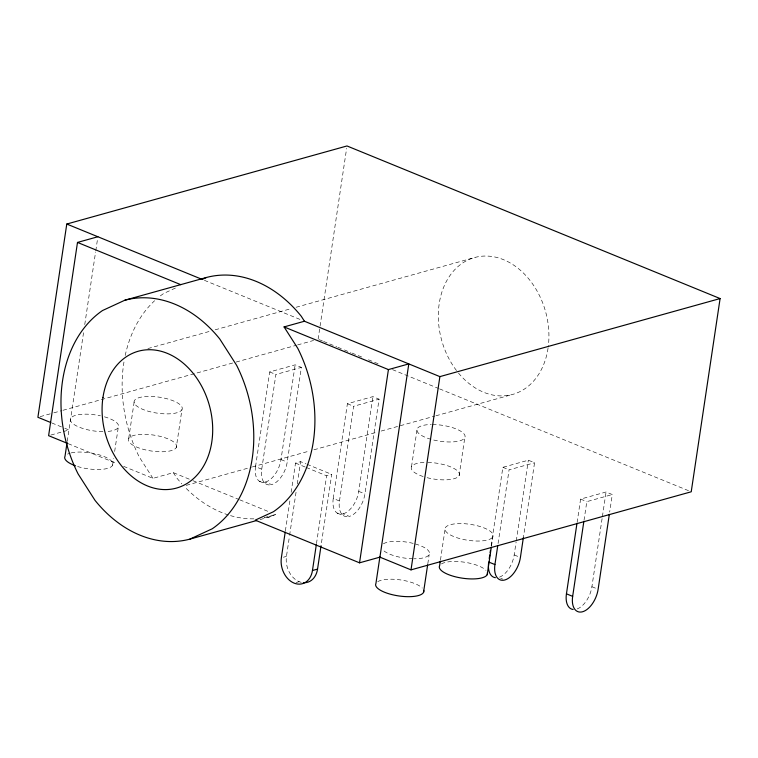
<?xml version="1.0" encoding="UTF-8"?>
<svg xmlns="http://www.w3.org/2000/svg" width="758" height="758" viewBox="0 0 758 758"><rect width="100%" height="100%" fill="white"/><g stroke="black" fill="none" stroke-linecap="round" stroke-linejoin="round"><path stroke-width="0.57" stroke-dasharray="3.79 2.84" d="M67.235 441.383L83.873 330.441M84.744 324.585L95.593 251.978M95.773 250.803L97.526 239.092M112.601 465.26L113.634 458.372M114.657 451.484L118.267 427.37M128.689 438.56L134.356 400.669M176.282 447.523A24.351 8.054 8.5 0 0 143.973 434.306A24.351 8.054 8.5 0 0 137.207 447.296A24.351 8.054 8.5 0 0 176.282 447.523L181.948 409.633A24.351 8.054 8.5 0 0 149.639 396.415A24.351 8.054 8.5 0 0 142.864 409.405A24.351 8.054 8.5 0 0 181.948 409.633M255.522 466.663L269.677 371.941L295.146 364.844L301.371 367.384L287.206 462.115A20.295 11.398 -67.8 0 1 271.639 484.608L265.423 482.06A20.295 11.398 -67.8 0 1 255.522 466.663L261.737 469.211A20.295 11.398 -67.8 0 0 271.639 484.608M261.737 469.211L275.893 374.48L301.371 367.384M265.423 482.06A20.295 11.398 -67.8 0 0 280.991 459.566L295.146 364.844M285.378 530.913L290.276 498.167M291.148 492.321L295.516 463.081L300.613 461.66L305.976 463.858M318.114 339.205L346.643 148.303M301.229 582.352A20.295 15.397 74.4 0 1 286.458 556.391L289.423 536.503M289.603 535.337L296.065 492.065M297.297 483.879L300.613 461.66M316.474 543.628L326.613 475.797L331.71 474.375L321.221 544.547M333.245 498.451L347.401 403.73L372.879 396.633L379.095 399.172L364.939 493.903A20.295 11.398 -67.8 0 1 349.372 516.397L343.156 513.848A20.295 11.398 -67.8 0 1 333.245 498.451L339.47 501A20.295 11.398 -67.8 0 0 349.372 516.397M339.47 501L353.626 406.269L379.095 399.172M343.156 513.848A20.295 11.398 -67.8 0 0 358.724 491.355L372.879 396.633M411.518 466.653L417.184 428.763M427.815 563.715L429.189 554.524M440.474 559.982L445.278 527.833M459.121 475.607L464.777 437.717M491.156 545.665L502.867 467.307L528.345 460.21L534.561 462.75L523.371 537.602M491.497 545.968L492.871 536.787A24.351 8.054 8.5 0 0 460.561 523.57A24.351 8.054 8.5 0 0 453.786 536.569A24.351 8.054 8.5 0 0 492.871 536.787M498.072 543.524L509.082 469.856L534.561 462.75M499.446 577.16A20.295 11.398 -67.8 0 0 514.18 554.932L516.103 542.074M516.283 540.899L528.345 460.21M577.103 522.489L580.6 499.096L606.068 491.999L612.293 494.548L609.669 512.086M584.02 520.348L586.815 501.644L612.293 494.548M577.179 608.949A20.295 11.398 -67.8 0 0 591.913 586.72L602.222 517.723M602.402 516.558L606.068 491.999M175.42 288.059L163.671 293.488A123.81 93.926 74.4 0 0 158.176 297.619M260.032 519.581L271.355 516.425L275.571 514.474L273.401 513.583M147.876 348.576L210.563 331.104M215.12 329.834L291.489 308.553M296.056 307.284L475.01 257.426M40.174 416.644L52.709 413.148M53.846 412.835L61.824 410.609M62.961 410.296L234.961 362.371M236.098 362.059L296.473 345.231M297.61 344.918L313.556 340.475M50.881 435.035L62.203 431.88M63.331 431.567L68.997 429.994L64.705 428.242M123.611 466.341L152.955 478.345L173.336 472.66L191.821 480.221M186.26 485.357L251.23 467.25M252.367 466.937L309.359 451.057M313.926 449.788L376.612 432.316M381.17 431.046L434.751 416.123M435.888 415.801L512.256 394.53M264.248 517.629L275.571 514.474M283.397 557.234L286.458 556.391M296.113 582.542L299.173 581.689M204.395 280.318L301.191 319.904M319.203 339.65L322.491 340.996M323.581 341.441L336.713 346.813M337.812 347.259L343.279 349.495M344.369 349.94L350.935 352.631M352.034 353.076L364.067 357.994M368.445 359.785L380.478 364.712M392.511 369.629L438.475 388.428M439.564 388.873L691.22 491.79M269.677 371.941L275.893 374.48M347.401 403.73L353.626 406.269M502.867 467.307L509.082 469.856M580.6 499.096L586.815 501.644M307.047 464.294L331.71 474.375M295.516 463.081L305.171 467.023M306.241 467.468L326.613 475.797M280.991 459.566L287.206 462.115M358.724 491.355L364.939 493.903M514.18 554.932L519.363 557.054M591.913 586.72L597.096 588.843M500.687 578.278L502.762 579.121M259.435 481.302L265.651 483.841M337.168 513.09L343.383 515.63M51.838 422.973L63.634 427.796M192.911 480.667L238.59 499.351M239.68 499.797L269.043 511.811M68.173 443.667L117.092 463.678M173.336 472.66L176.519 477.644A123.81 93.926 74.4 0 0 181.825 483.85M152.955 478.345L139.245 456.922A123.81 93.926 74.4 0 1 124.265 360.258M548.043 348.225A71.034 53.894 74.4 0 1 457.841 372.273M456.496 370.548A71.034 53.894 74.4 0 1 475.437 257.313A71.034 53.894 74.4 0 1 548.195 347.155M125.193 355.511A123.81 93.926 74.4 0 1 154.651 300.699M271.355 516.425A123.81 93.926 74.4 0 1 264.504 517.894M253.883 518.842A123.81 93.926 74.4 0 1 229.551 515.336M228.404 514.976A123.81 93.926 74.4 0 1 185.018 487.233M432.467 424.508A24.351 8.054 8.5 0 1 464.844 437.593A24.351 8.054 8.5 0 1 426.356 437.764A24.351 8.054 8.5 0 1 431.302 424.508M415.327 543.96A24.351 8.054 8.5 0 1 429.492 553.511A24.351 8.054 8.5 0 1 413.906 558.788M412.921 558.769A24.351 8.054 8.5 0 1 382.828 549.92M383.415 543.78A24.351 8.054 8.5 0 1 413.375 543.439M104.405 416.805A24.351 8.054 8.5 0 1 118.561 425.712A24.351 8.054 8.5 0 1 106.404 431.539M102.984 431.634A24.351 8.054 8.5 0 1 70.39 420.15A24.351 8.054 8.5 0 1 100.426 415.81M71.186 452.896A24.351 8.054 8.5 0 1 103.922 456.458A24.351 8.054 8.5 0 1 108.659 468.037A24.351 8.054 8.5 0 1 76.624 466.189M67.519 454.137A24.351 8.054 8.5 0 1 70.143 453.151M427.787 462.408A24.351 8.054 8.5 0 1 459.405 474.764A24.351 8.054 8.5 0 1 425.38 477.218M423.144 476.536A24.351 8.054 8.5 0 1 411.291 467.26A24.351 8.054 8.5 0 1 426.801 462.399M441.431 563.933A24.351 8.054 8.5 0 1 464.18 562.171A24.351 8.054 8.5 0 1 485.973 570.329M377.749 581.67A24.351 8.054 8.5 0 1 400.499 579.917A24.351 8.054 8.5 0 1 422.291 588.066"/><path stroke-width="1.14" d="M720.1 298.557L439.886 376.622L304.451 321.24L284.07 326.916L297.78 348.339A123.81 93.926 74.4 0 1 273.354 511.773L255.19 520.149L359.538 562.824L379.919 557.149L411.007 569.864L691.22 491.79L720.1 298.557L346.993 145.962L66.78 224.036L37.9 417.279L50.767 422.538M97.867 236.752L77.496 242.427L48.616 435.67L67.092 443.222M67.064 442.53L65.008 456.307A24.351 8.054 8.5 0 0 75.554 465.819M285.207 532.078L281.36 557.803A20.295 15.397 74.4 0 0 294.076 583.11A20.295 15.397 74.4 0 0 312.457 570.518L317.545 569.106L321.041 545.713M312.457 570.518L316.304 544.794M359.538 562.824L388.418 369.591L408.799 363.906L379.919 557.149M379.872 557.054L375.93 583.461A24.351 8.054 8.5 0 0 398.954 595.968A24.351 8.054 8.5 0 0 423.722 590.321M411.007 569.864L439.886 376.622M423.523 592.415L427.645 564.862M440.303 561.128L439.612 565.724A24.351 8.054 8.5 0 0 462.645 578.221A24.351 8.054 8.5 0 0 487.413 572.584M489.232 558.523L489.763 555.017M490.104 552.677L490.454 550.336M487.205 574.678L491.326 547.115M523.371 537.602L520.405 557.481A20.295 11.398 -67.8 0 1 504.837 579.974A20.295 11.398 -67.8 0 1 494.927 564.577L497.722 545.864M573.143 609.489A20.295 11.398 -67.8 0 1 566.444 593.827L576.923 523.655M609.318 514.426L598.128 589.269A20.295 11.398 -67.8 0 1 582.561 611.763A20.295 11.398 -67.8 0 1 572.66 596.366L583.84 521.523M304.451 321.24L301.267 316.257A123.81 93.926 74.4 0 0 206.432 277.475L124.918 300.187L102.529 310.524A123.81 93.926 74.4 0 0 78.112 473.958L95.006 500.356A123.81 93.926 74.4 0 0 189.832 539.137L256.63 520.528M206.432 277.475L202.215 279.427L66.78 224.036M189.832 539.137L212.221 528.8A123.81 93.926 74.4 0 0 236.648 365.365L219.754 338.968A123.81 93.926 74.4 0 0 124.918 300.187M77.496 242.427L180.745 284.657M284.07 326.916L388.418 369.591M494.927 564.577L488.711 562.029A20.295 11.398 -67.8 0 0 495.419 577.7M566.444 593.827L572.66 596.366M317.545 569.106A20.295 15.397 74.4 0 1 303.295 582.694M102.965 397.41A71.034 53.894 74.4 0 0 175.998 488.209A71.034 53.894 74.4 0 0 193.167 373.362A71.034 53.894 74.4 0 0 102.965 397.41"/></g></svg>
